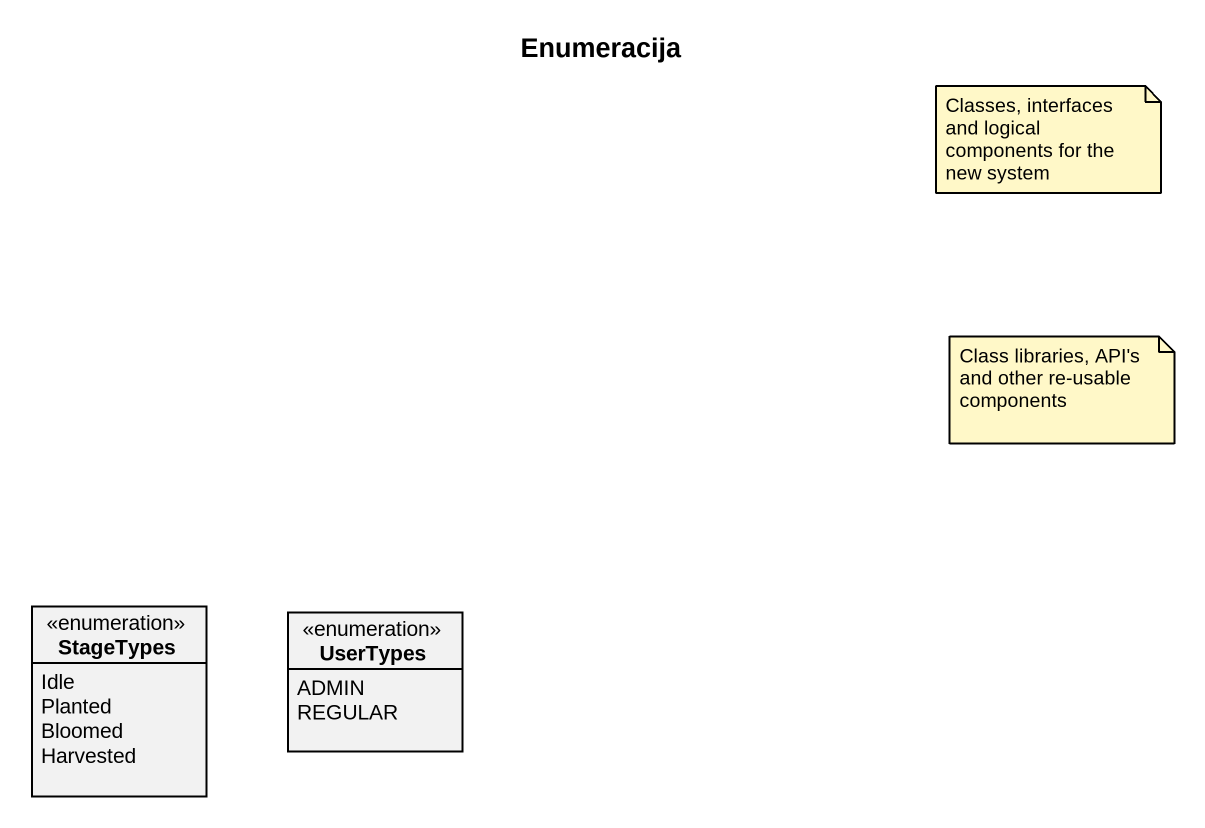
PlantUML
@startuml
title Enumeracija
hide circle
hide empty members
enum StageTypes {
  Idle
  Planted
  Bloomed
  Harvested
}
enum UserTypes {
  ADMIN
  REGULAR
}
note as N1
  Classes, interfaces and logical components for the new system
end note
note as N2
  Class libraries, API's and other re-usable components
end note
@enduml
